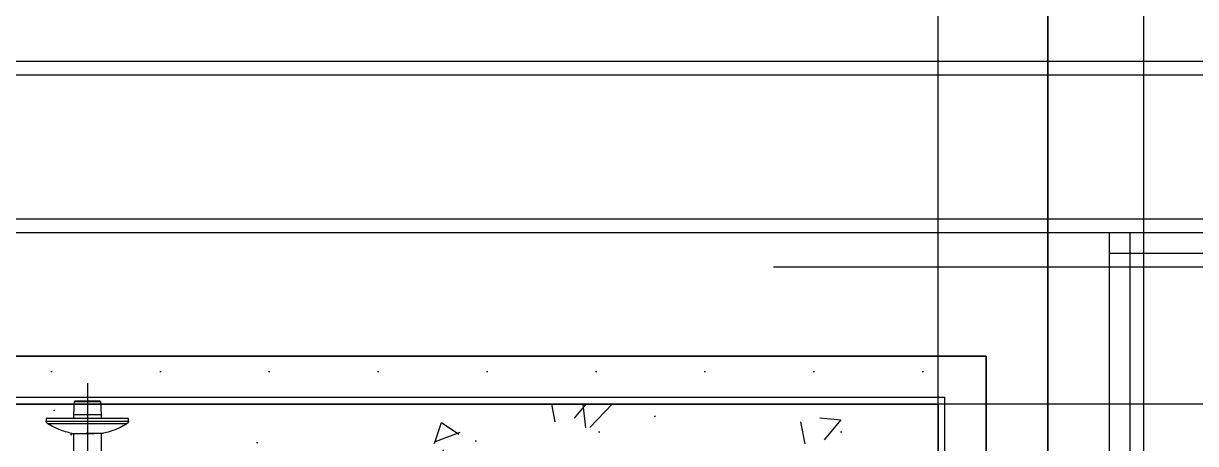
# Model space of a CAD drawing. Header units: millimetres. Extents: x 7086022 to 7120578, y 229555 to 276126.
# Drawn here: x 7110331 to 7111186, y 251761 to 252067 of the extents above; entities that cross this region are included whole.
import ezdxf
from ezdxf.xclip import XClip

# ---------------------------------------------------------------- set-up
doc = ezdxf.new("R2010")
doc.units = ezdxf.units.MM
doc.header["$LTSCALE"] = 100
doc.header["$XCLIPFRAME"] = 2
doc.linetypes.add('U-84D-EX$0$CEN', pattern=[62, 60, -1, 0, -1])
for name, color, linetype in [('AA-BORD-XREF', 15, 'Continuous'), ('BP', 7, 'Continuous'), ('U-84D-EX$0$CEN', 1, 'U-84D-EX$0$CEN'), ('U-84D-EX$0$CON', 2, 'Continuous'), ('U-84D-EX$0$FIN', 5, 'Continuous'), ('U-84D-EX$0$FUR_욕실', 8, 'Continuous'), ('U-84D-EX$0$HAT', 8, 'Continuous'), ('U-84D-EX$0$INSUL_line', 8, 'Continuous'), ('U-84D-EX$0$S-ELE', 4, 'Continuous'), ('U-84D-EX$0$WAL', 3, 'Continuous')]:
    doc.layers.add(name, color=color, linetype=linetype)
for name, color, linetype, plot in [('Defpoint', 142, 'Continuous', False), ('U-84D-EX$0$Defpoint', 142, 'Continuous', False), ('U-84D-EX$0$MC', 152, 'Continuous', False)]:
    doc.layers.add(name, color=color, linetype=linetype, plot=plot)

# ---------------------------------------------------------------- blocks, each defined once
blk = doc.blocks.new('BORD-302')
at = {"layer": 'Defpoint'}
blk.add_lwpolyline([(5265, 5225), (2995, 5225), (2995, 3555), (5265, 3555)], close=True, dxfattribs=at)
blk = doc.blocks.new('U-84D-EX$0$대변기')
at = {"layer": 'U-84D-EX$0$FUR_욕실'}
for p, q in [((-19.96, 250), (-18.05, 250)), ((-19.96, 220), (-19.96, 250)), ((-18.05, 250), (-18.05, 190)), ((-16.36, 249.07), (-16.36, 220)), ((-32.75, 228.92), (-32.17, 229.5)), ((-32.75, 219.86), (-32.75, 228.92)), ((-32.17, 229.5), (-22.75, 230.11)), ((-32.17, 219.86), (-32.17, 229.5)), ((-22.75, 230.11), (-19.96, 230.11)), ((-22.75, 219.86), (-22.75, 230.11)), ((-9.16, 230.11), (6.77, 230.11)), ((-32.75, 210.79), (-32.75, 219.86)), ((-32.17, 210.21), (-32.17, 219.86)), ((-22.75, 209.61), (-22.75, 219.86)), ((-19.96, 190), (-19.96, 220)), ((-16.36, 220), (-16.36, 190.93)), ((-32.17, 210.21), (-32.75, 210.79)), ((-22.75, 209.61), (-32.17, 210.21)), ((-19.96, 209.61), (-22.75, 209.61)), ((6.77, 209.61), (-9.22, 209.61)), ((-18.05, 190), (-19.96, 190))]:
    blk.add_line(p, q, dxfattribs=at)
at = {"layer": 'U-84D-EX$0$FUR_욕실', "color": 8}
blk.add_line((-45.75, 220), (115.01, 220), dxfattribs=at)
at = {"layer": 'U-84D-EX$0$FUR_욕실'}
for centre, radius, start, end in [((-18.05, 248), 2, 32.23095, 90), ((-62.46, 220), 54.5, 11.97719, 32.23095), ((-62.46, 220), 54.5, 327.76905, 347.53028), ((-18.05, 192), 2, 270, 327.76905)]:
    blk.add_arc(centre, radius, start, end, dxfattribs=at)
for points, knots in [([(-9.18, 231.4), (-9.18, 231.4), (-9.18, 231.4), (-9.18, 231.08), (-9.19, 229.51), (-9.2, 224.8), (-9.21, 221.65), (-9.23, 215.63), (-9.23, 212.76), (-9.24, 210.83)], [0, 0, 0, 0, 0.002038, 0.002038, 0.334692, 0.334692, 0.667346, 0.667346, 1, 1, 1, 1]), ([(-9.16, 231.25), (-9.16, 231.24), (-9.16, 231.02), (-9.16, 229.61), (-9.17, 226.59), (-9.18, 222.57), (-9.2, 218.19), (-9.21, 214.29), (-9.21, 212.39), (-9.21, 211.65)], [0, 0, 0, 0, 0.086554, 0.241731, 0.40047, 0.559442, 0.71839, 0.877213, 1, 1, 1, 1]), ([(-9.21, 211.65), (-9.22, 211.39), (-9.22, 210.05), (-9.22, 208.86), (-9.22, 208.47), (-9.22, 208.46)], [0, 0, 0, 0, 0.113221, 0.613862, 1, 1, 1, 1])]:
    blk.add_open_spline(points, degree=3, knots=knots, dxfattribs=at)
for points in [[(-9.18, 231.46), (-9.18, 231.46), (-9.18, 231.44), (-9.18, 231.4)], [(-9.24, 210.83), (-9.24, 209.16), (-9.25, 208.25), (-9.25, 208.25)]]:
    blk.add_open_spline(points, degree=3, dxfattribs=at)
blk = doc.blocks.new('U-84D-EX$0$A$Ce93e362f')
at = {"layer": 'U-84D-EX$0$Defpoint'}
blk.add_lwpolyline([(0, 2200), (1600, 2200), (1600, 0), (0, 0)], close=True, dxfattribs=at)
at = {"layer": 'U-84D-EX$0$FUR_욕실', "xscale": -1}
blk.add_blockref('U-84D-EX$0$대변기', (1569.49, 399.99), dxfattribs=at)
at = {"layer": 'U-84D-EX$0$HAT'}
h = blk.add_hatch(dxfattribs=at)
h.set_pattern_fill('AR-CONC', color=252, angle=90)
h.set_pattern_definition([(140, (805830.75, -2615083.35), (15.9390865, 182.184669), [19.05, -209.55]), (85, (805830.75, -2615083.35), (-191.056845, -35.24342), [15.24, -167.640584]), (190.4514444, (805832.07, -2615068.17), (-175.117751, 146.941248), [16.190009, -178.090245]), (136.1842, (805779.95, -2615083.35), (42.04233, 271.07904), [28.575, -314.325]), (186.635557, (805783.45, -2615060.76), (-247.426123, 237.404135), [24.285023, -267.135608]), (81.184151, (805779.95, -2615083.35), (-247.426123, 237.404135), [22.859967, -251.459732]), (111, (805792.65, -2615057.95), (102.265199, 151.614391), [19.05, -209.55]), (56, (805792.65, -2615057.95), (-184.187966, 61.802029), [15.24, -167.64]), (161.451445, (805801.17, -2615045.32), (-81.922768, 213.41642), [16.190009, -178.089938]), (127.4999997, (805830.746, -2615083.35), (-84.5550389, 3.0886037), [0, -165.608, 0, -170.18, 0, -168.275]), (97.4999997, (805830.75, -2615083.35), (-100.1805745, 66.819663), [0, -97.028, 0, -161.798, 0, -64.135]), (57.4999997, (805830.746, -2615139.993), (5.7287447, 135.5905951), [0, -63.5, 0, -198.12, 0, -262.89]), (47.4999997, (805830.75, -2615165.39), (-25.4264903, 148.1291815), [0, -82.55, 0, -131.572, 0, -186.69])])
h.paths.add_polyline_path([(1600, 1450), (1440, 1450), (1440, 0), (1600, 0)])
at = {"layer": 'U-84D-EX$0$FUR_욕실'}
blk.add_lwpolyline([(1600, 1450), (1440, 1450), (1440, 0), (1600, 0)], close=True, dxfattribs=at)
blk = doc.blocks.new('U-84D-EX$0$S-CEN')
at = {"layer": 'U-84D-EX$0$S-ELE'}
h = blk.add_hatch(dxfattribs=at)
h.set_pattern_fill('DOTS', color=256, scale=50, angle=-90)
h.set_pattern_definition([(270, (3370, 9982.5), (79.375, -39.6875), [0, -79.375])])
h.paths.add_polyline_path([(-2185, 7815), (-2185, 5545), (-3855, 5545), (-3855, 7815)])
at = {"layer": 'U-84D-EX$0$S-ELE', "color": 8, "linetype": 'U-84D-EX$0$CEN'}
blk.add_line((-1715, 5500), (-6915, 5500), dxfattribs=at)
at = {"layer": 'U-84D-EX$0$S-ELE'}
blk.add_lwpolyline([(-3855, 7815), (-2185, 7815), (-2185, 5545), (-3855, 5545)], close=True, dxfattribs=at)
blk = doc.blocks.new('U-84D-EX', base_point=(0, 0))
at = {"layer": 'U-84D-EX$0$CEN'}
blk.add_line((-300, -4965), (4900, -4965), dxfattribs=at)
at = {"layer": 'U-84D-EX$0$CON'}
blk.add_line((4645, -1990), (4645, -6230), dxfattribs=at)
at = {"layer": 'U-84D-EX$0$FIN'}
for p, q in [((3545, -4890), (4400, -4890)), ((4505, -5010), (4505, -6365)), ((4520, -5010), (4520, -6355)), ((3545, -5025), (4520, -5025))]:
    blk.add_line(p, q, dxfattribs=at)
at = {"layer": 'U-84D-EX$0$INSUL_line'}
for p, q in [((4635, -2000), (4635, -6240)), ((4530, -2105), (4530, -6345))]:
    blk.add_line(p, q, dxfattribs=at)
at = {"layer": 'U-84D-EX$0$MC'}
for p, q in [((4495, -4765), (4495, -6505)), ((-300, -5035), (4900, -5035))]:
    blk.add_line(p, q, dxfattribs=at)
at = {"layer": 'U-84D-EX$0$WAL'}
for p, q in [((4520, -2560), (4520, -5010)), ((4430, -2650), (4430, -4920)), ((3555, -4920), (4430, -4920)), ((3555, -5010), (4520, -5010))]:
    blk.add_line(p, q, dxfattribs=at)
at = {"layer": 'U-84D-EX$0$FUR_욕실'}
blk.add_blockref('U-84D-EX$0$A$Ce93e362f', (2795, -4885), dxfattribs=at)
at = {"layer": 'U-84D-EX$0$FIN'}
blk.add_line((4400, -2680), (4400, -4890), dxfattribs=at)
at = {"layer": 'U-84D-EX$0$MC'}
for p, q in [((4395, -5165), (4395, -1735)), ((2515, -4885), (4900, -4885))]:
    blk.add_line(p, q, dxfattribs=at)
at = {"layer": 'U-84D-EX$0$S-ELE'}
blk.add_blockref('U-84D-EX$0$S-CEN', (6615, -10465), dxfattribs=at)

msp = doc.modelspace()

# ---------------------------------------------------------------- block references
at = {"layer": 'AA-BORD-XREF'}
msp.add_blockref('BORD-302', (7105768.06, 246599.92), dxfattribs=at)

# ---------------------------------------------------------------- next in the draw order: block references
at = {"layer": 'BP'}
ref = msp.add_blockref('U-84D-EX', (7106113.06, 247394.92), dxfattribs=dict(at, rotation=90))
XClip(ref).set_block_clipping_path([(324.9999999999, 0), (324.9999999967, -2999.9999999991), (2544.9999999997, -2999.9999999991), (2544.9999999997, -1934.9999999991), (6614.9999999999, -1934.9999999991), (6614.9999999999, -10964.9999999991), (-9540.0000000001, -10964.9999999991), (-9540.0000000001, -17.3253110833)])

doc.saveas('drawing.dxf')
